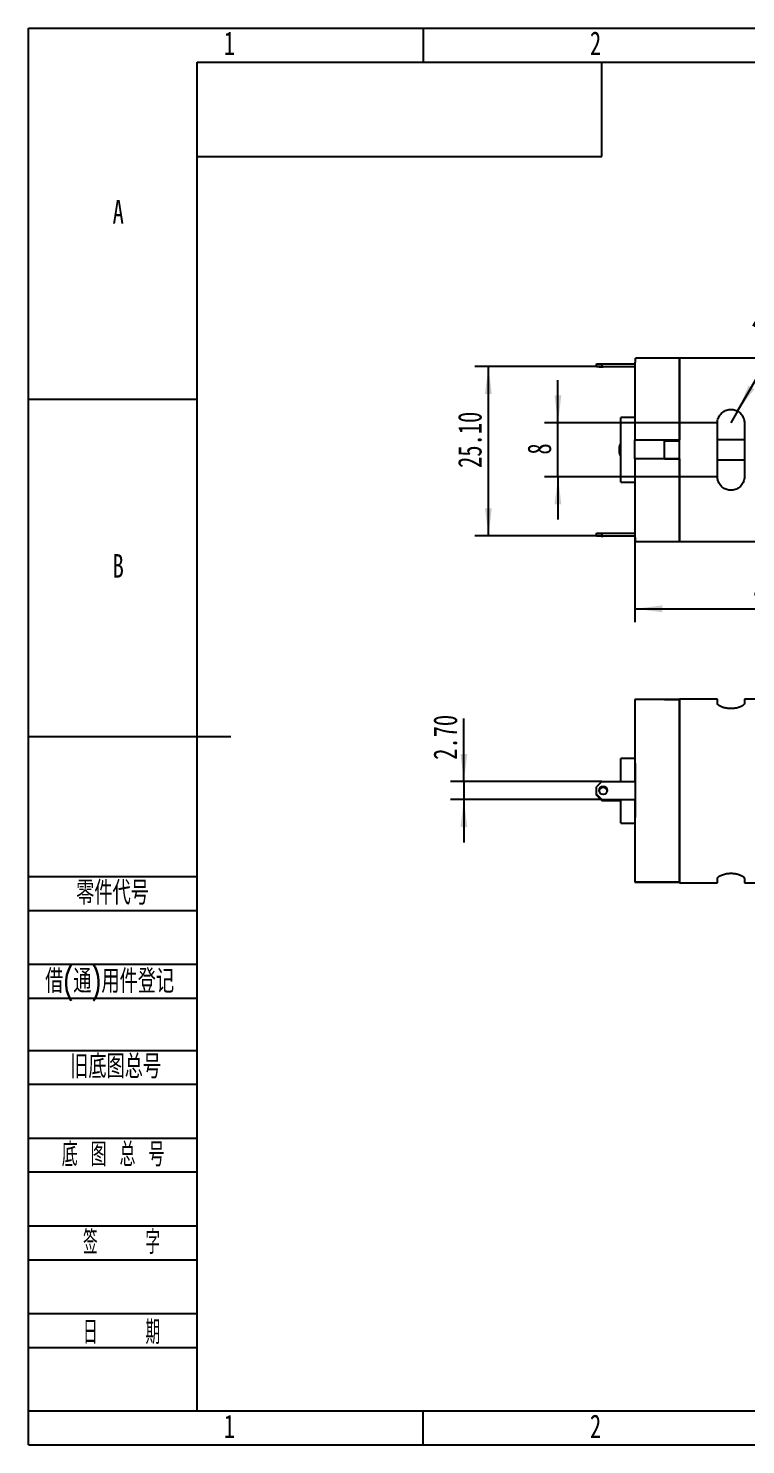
# Model space of a CAD drawing. Header units: millimetres. Extents: x 0 to 297, y 0 to 210.
# Drawn here: x 0 to 106.3, y 0 to 210 of the extents above; entities that cross this region are included whole.
import ezdxf

# ---------------------------------------------------------------- set-up
doc = ezdxf.new("R2010")
doc.units = ezdxf.units.MM
doc.layers.add('图框', color=7, linetype='Continuous')
doc.layers.add('粗实线层', color=7, linetype='Continuous', lineweight=25)
doc.styles.add('SLDTEXTSTYLE0', font='TXT', dxfattribs={"width": 0.7, "bigfont": 'bigfont'})
doc.styles.add('SLDTEXTSTYLE2', font='TXT', dxfattribs={"width": 0.614286, "bigfont": 'bigfont'})
doc.styles.add('SLDTEXTSTYLE4', font='TXT', dxfattribs={"width": 0.566667, "bigfont": 'bigfont'})
doc.styles.add('SLDTEXTSTYLE5', font='TXT', dxfattribs={"width": 0.7})
doc.dimstyles.new('SLDDIMSTYLE1', dxfattribs={"dimtxt": 3.5, "dimasz": 4.08, "dimexe": 0, "dimexo": 0.0625, "dimgap": 0.875, "dimtad": 2, "dimrnd": 1e-09, "dimzin": 4, "dimdsep": 46, "dimtxsty": 'SLDTEXTSTYLE5', "dimsah": 1, "dimcen": 0.09, "dimadec": 0, "dimazin": 1, "dimtfac": 1, "dimtmove": 0, "dimatfit": 0, "dimfxl": 0, "dimfrac": 2, "dimtolj": 1, "dimtzin": 12, "dimarcsym": 0})
doc.dimstyles.new('SLDDIMSTYLE2', dxfattribs={"dimtxt": 3.5, "dimasz": 4.08, "dimexe": 0, "dimexo": 0.0625, "dimgap": 0.875, "dimtad": 2, "dimrnd": 1e-09, "dimzin": 4, "dimdsep": 46, "dimtxsty": 'SLDTEXTSTYLE5', "dimsah": 1, "dimcen": 0.09, "dimadec": 0, "dimazin": 1, "dimtfac": 1, "dimtofl": 0, "dimtmove": 0, "dimatfit": 3, "dimfxl": 0, "dimfrac": 2, "dimtolj": 1, "dimtzin": 12, "dimarcsym": 0})
doc.dimstyles.new('SLDDIMSTYLE3', dxfattribs={"dimtxt": 3.5, "dimasz": 4.08, "dimexe": 0, "dimexo": 0.0625, "dimgap": 0.875, "dimtad": 2, "dimrnd": 1e-09, "dimzin": 12, "dimdsep": 46, "dimtxsty": 'SLDTEXTSTYLE5', "dimsah": 1, "dimcen": 0, "dimadec": 0, "dimazin": 3, "dimtfac": 1, "dimtofl": 0, "dimtmove": 0, "dimatfit": 3, "dimfxl": 0, "dimfrac": 2, "dimtolj": 1, "dimtzin": 12, "dimarcsym": 0})
doc.dimstyles.new('SLDDIMSTYLE4', dxfattribs={"dimtxt": 3.5, "dimasz": 4.08, "dimexe": 0, "dimexo": 0.0625, "dimgap": 0.875, "dimtad": 2, "dimrnd": 1e-09, "dimzin": 12, "dimdsep": 46, "dimtxsty": 'SLDTEXTSTYLE5', "dimsah": 1, "dimcen": 0.09, "dimadec": 0, "dimazin": 3, "dimtfac": 1, "dimtmove": 0, "dimatfit": 0, "dimfxl": 0, "dimfrac": 2, "dimtolj": 1, "dimtzin": 12, "dimarcsym": 0})

# ---------------------------------------------------------------- blocks, each defined once
blk = doc.blocks.new('_D_3')
at = {"layer": '图框'}
for p, q in [((130.47, 138.94), (130.47, 121.93)), ((89.87, 134.53), (89.87, 121.93)), ((89.87, 123.93), (130.47, 123.93))]:
    blk.add_line(p, q, dxfattribs=at)
for points in [[(89.87, 123.93), (93.95, 123.42), (93.95, 124.44)], [(130.47, 123.93), (126.39, 124.44), (126.39, 123.42)]]:
    blk.add_solid(points, dxfattribs=at)
at = {"layer": '图框', "insert": (107.46, 128.44), "char_height": 3.5, "attachment_point": 1, "style": 'SLDTEXTSTYLE5'}
blk.add_mtext('40.60', dxfattribs=at)
blk = doc.blocks.new('_D_4')
at = {"layer": '图框'}
for p, q in [((84.97, 159.86), (66.17, 159.86)), ((68.17, 134.76), (68.17, 159.86)), ((84.97, 134.76), (66.17, 134.76))]:
    blk.add_line(p, q, dxfattribs=at)
for points in [[(68.17, 159.86), (67.66, 155.78), (68.68, 155.78)], [(68.17, 134.76), (68.68, 138.84), (67.66, 138.84)]]:
    blk.add_solid(points, dxfattribs=at)
at = {"layer": '图框', "insert": (63.66, 144.82), "char_height": 3.5, "attachment_point": 1, "rotation": 90, "style": 'SLDTEXTSTYLE5'}
blk.add_mtext('25.10', dxfattribs=at)
blk = doc.blocks.new('_D_5')
at = {"layer": '图框'}
for q in [(112.55, 166.14), (104.1, 151.5)]:
    blk.add_line((105.1, 153.24), q, dxfattribs=at)
blk.add_solid([(105.1, 153.24), (107.58, 156.52), (106.7, 157.02)], dxfattribs=at)
at = {"layer": '图框', "insert": (107.13, 165.73), "char_height": 3.5, "attachment_point": 1, "rotation": 60, "style": 'SLDTEXTSTYLE5'}
blk.add_mtext('R2', dxfattribs=at)
blk = doc.blocks.new('_D_6')
at = {"layer": '图框'}
for p, q in [((78.48, 151.5), (78.48, 157.85)), ((102.1, 151.5), (76.48, 151.5)), ((78.48, 143.5), (78.48, 151.5)), ((102.1, 143.5), (76.48, 143.5)), ((78.48, 143.5), (78.48, 137.15))]:
    blk.add_line(p, q, dxfattribs=at)
for points in [[(78.48, 151.5), (78.98, 155.58), (77.97, 155.58)], [(78.48, 143.5), (77.97, 139.42), (78.98, 139.42)]]:
    blk.add_solid(points, dxfattribs=at)
at = {"layer": '图框', "insert": (73.96, 146.8), "char_height": 3.5, "attachment_point": 1, "rotation": 90, "style": 'SLDTEXTSTYLE5'}
blk.add_mtext('8', dxfattribs=at)
blk = doc.blocks.new('_D_12')
at = {"layer": '图框'}
for p, q in [((64.53, 98.35), (64.53, 107.68)), ((84.97, 98.35), (62.53, 98.35)), ((64.53, 98.35), (64.53, 95.65)), ((84.97, 95.65), (62.53, 95.65)), ((64.53, 95.65), (64.53, 89.3))]:
    blk.add_line(p, q, dxfattribs=at)
for points in [[(64.53, 98.35), (65.04, 102.43), (64.03, 102.43)], [(64.53, 95.65), (64.03, 91.57), (65.04, 91.57)]]:
    blk.add_solid(points, dxfattribs=at)
at = {"layer": '图框', "insert": (60.02, 101.54), "char_height": 3.5, "attachment_point": 1, "rotation": 90, "style": 'SLDTEXTSTYLE5'}
blk.add_mtext('2.70', dxfattribs=at)

msp = doc.modelspace()

# ---------------------------------------------------------------- linework, layer by layer
at = {"color": 7, "linetype": 'Continuous', "lineweight": 25}
for p, q in [((84.17, 160.257), (84.97, 160.261)), ((84.17, 159.857), (84.17, 160.257)), ((84.97, 159.861), (84.17, 159.857)), ((84.17, 159.85), (84.17, 159.857)), ((84.17, 159.85), (84.97, 159.845)), ((84.97, 160.261), (84.97, 159.861)), ((84.97, 160.261), (89.87, 160.261)), ((84.97, 159.861), (89.87, 159.861)), ((84.97, 159.845), (89.87, 159.845)), ((89.97, 160.526), (89.87, 160.526)), ((89.87, 160.526), (89.87, 148.982)), ((96.47, 161.104), (89.97, 161.104)), ((89.97, 160.526), (89.97, 161.104)), ((128.77, 161.104), (96.47, 161.104)), ((96.47, 161.104), (96.47, 148.982)), ((96.47, 148.829), (96.47, 161.104)), ((89.87, 152.304), (87.77, 152.304)), ((87.77, 142.704), (87.77, 152.304)), ((102.103, 143.504), (102.103, 151.504)), ((106.103, 151.504), (106.103, 143.504)), ((87.57, 147.004), (87.57, 148.004)), ((89.87, 148.982), (96.47, 148.982)), ((89.87, 146.186), (89.87, 148.982)), ((94.27, 146.186), (94.27, 148.829)), ((94.27, 148.829), (96.47, 148.829)), ((96.47, 148.906), (95.97, 148.906)), ((95.97, 148.906), (95.97, 148.829)), ((96.47, 146.179), (96.47, 148.829)), ((106.103, 149.004), (102.103, 149.004)), ((89.87, 146.186), (89.87, 134.529)), ((96.47, 146.186), (89.87, 146.186)), ((94.27, 146.179), (96.47, 146.179)), ((96.47, 146.186), (96.47, 133.904)), ((96.47, 133.904), (96.47, 146.179)), ((102.103, 146.004), (106.103, 146.004)), ((87.77, 142.704), (89.87, 142.704)), ((84.17, 135.157), (84.97, 135.162)), ((84.17, 134.757), (84.17, 135.157)), ((84.97, 134.762), (84.17, 134.757)), ((84.17, 134.751), (84.17, 134.757)), ((84.17, 134.751), (84.97, 134.746)), ((84.97, 135.162), (84.97, 134.762)), ((84.97, 135.162), (89.87, 135.162)), ((84.97, 134.762), (89.87, 134.762)), ((84.97, 134.746), (89.87, 134.746)), ((89.97, 134.529), (89.87, 134.529)), ((89.87, 134.529), (89.87, 134.482)), ((89.97, 134.482), (89.87, 134.482)), ((89.97, 133.904), (89.97, 134.529)), ((89.97, 133.904), (96.47, 133.904)), ((96.47, 133.904), (128.77, 133.904)), ((96.47, 110.463), (89.87, 110.463)), ((89.87, 110.463), (89.87, 101.004)), ((94.27, 110.462), (96.47, 110.462)), ((102.103, 110.527), (96.47, 110.527)), ((96.47, 110.462), (96.47, 110.527)), ((96.47, 110.463), (96.47, 83.407)), ((96.47, 83.391), (96.47, 110.462)), ((102.103, 109.925), (102.103, 110.527)), ((128.77, 110.527), (106.103, 110.527)), ((106.103, 110.527), (106.103, 109.925)), ((89.87, 101.727), (87.77, 101.727)), ((87.77, 98.352), (87.77, 101.727)), ((89.97, 101.004), (89.87, 101.004)), ((89.87, 101.004), (89.87, 100.995)), ((89.97, 100.995), (89.87, 100.995)), ((89.87, 100.995), (89.87, 98.352)), ((89.97, 93.004), (89.97, 101.004)), ((84.97, 98.352), (84.17, 97.552)), ((84.17, 96.452), (84.17, 97.552)), ((84.97, 98.352), (89.97, 98.352)), ((84.17, 96.45), (84.17, 96.452)), ((84.17, 96.452), (84.97, 95.652)), ((84.17, 96.304), (84.17, 96.45)), ((84.97, 95.65), (84.17, 96.45)), ((84.17, 96.304), (84.97, 95.504)), ((84.17, 96.301), (84.17, 96.304)), ((84.97, 95.501), (84.17, 96.301)), ((84.97, 95.652), (84.97, 95.65)), ((84.97, 95.652), (89.97, 95.652)), ((84.97, 95.65), (89.97, 95.65)), ((84.97, 95.504), (87.77, 95.504)), ((84.97, 95.504), (84.97, 95.501)), ((84.97, 95.501), (87.77, 95.501)), ((87.77, 92.127), (87.77, 95.65)), ((89.87, 95.65), (89.87, 93.004)), ((89.87, 93.004), (89.87, 83.407)), ((89.97, 93.004), (89.87, 93.004)), ((87.77, 92.127), (89.87, 92.127)), ((89.87, 83.407), (96.47, 83.407)), ((96.47, 83.391), (89.87, 83.391)), ((94.27, 83.391), (94.27, 83.407)), ((94.27, 83.391), (96.47, 83.391)), ((96.47, 83.327), (96.47, 83.391)), ((96.47, 83.327), (102.103, 83.327)), ((102.103, 83.327), (102.103, 83.928)), ((106.103, 83.928), (106.103, 83.327)), ((106.103, 83.327), (128.77, 83.327))]:
    msp.add_line(p, q, dxfattribs=at)
msp.add_circle((85.17, 97.002), 0.6, dxfattribs=at)
for centre, radius, start, end in [((84.961, 170.381), 10.558, 267.87583, 274.35304), ((88.07, 148.004), 0.5, 126.8699, 180), ((88.07, 147.004), 0.5, 180, 233.1301), ((84.961, 145.282), 10.558, 267.87583, 274.35304), ((85.17, 97), 0.6, 0.0007, 179.9993), ((85.17, 96.854), 0.6, 7.12758, 172.87242), ((85.17, 96.851), 0.6, 7.24176, 172.75824)]:
    msp.add_arc(centre, radius, start, end, dxfattribs=at)
for points in [[(102.103, 151.504), (102.109, 151.622), (102.122, 151.86), (102.219, 152.202), (102.37, 152.522), (102.576, 152.812), (102.834, 153.063), (103.131, 153.264), (103.457, 153.407), (103.89, 153.514), (104.433, 153.509), (105.027, 153.312), (105.538, 152.945), (105.926, 152.413), (106.089, 151.898), (106.1, 151.583), (106.103, 151.504)], [(106.103, 143.504), (106.097, 143.385), (106.084, 143.148), (105.988, 142.805), (105.836, 142.485), (105.63, 142.195), (105.372, 141.944), (105.075, 141.743), (104.749, 141.601), (104.316, 141.494), (103.774, 141.498), (103.179, 141.695), (102.669, 142.062), (102.28, 142.594), (102.118, 143.11), (102.106, 143.424), (102.103, 143.504)], [(106.103, 109.925), (106.097, 109.888), (106.084, 109.812), (105.988, 109.691), (105.836, 109.568), (105.63, 109.449), (105.372, 109.339), (105.075, 109.247), (104.749, 109.179), (104.316, 109.127), (103.774, 109.129), (103.179, 109.225), (102.669, 109.394), (102.28, 109.615), (102.118, 109.802), (102.106, 109.9), (102.103, 109.925)], [(102.103, 83.928), (102.109, 83.966), (102.122, 84.041), (102.219, 84.163), (102.37, 84.285), (102.576, 84.404), (102.834, 84.514), (103.131, 84.606), (103.457, 84.674), (103.89, 84.727), (104.433, 84.725), (105.027, 84.628), (105.538, 84.46), (105.926, 84.238), (106.089, 84.052), (106.1, 83.953), (106.103, 83.928)]]:
    msp.add_open_spline(points, degree=3, knots=[0, 0, 0, 0, 0.0574726, 0.1149548, 0.1724022, 0.2298427, 0.2876537, 0.3454344, 0.3997776, 0.4540929, 0.5517966, 0.6449121, 0.7419143, 0.8477353, 0.9614188, 1, 1, 1, 1], dxfattribs=at)
at = {"layer": '图框'}
for p, q in [((0, 0), (0, 210)), ((0, 210), (297, 210)), ((58.5, 210), (58.5, 205)), ((0, 155), (25, 155)), ((0, 84.221), (25, 84.221)), ((0, 79.221), (25, 79.221)), ((0, 71.221), (25, 71.221)), ((0, 66.221), (25, 66.221)), ((0, 58.43), (25, 58.43)), ((0, 53.43), (25, 53.43)), ((0, 45.43), (25, 45.43)), ((0, 40.43), (25, 40.43)), ((0, 32.43), (25, 32.43)), ((0, 27.43), (25, 27.43)), ((0, 19.43), (25, 19.43)), ((0, 14.43), (25, 14.43)), ((0, 5), (25, 5)), ((58.5, 0), (58.5, 5)), ((0, 0), (297, 0))]:
    msp.add_line(p, q, dxfattribs=at)
at = {"layer": '图框', "linetype": 'Continuous', "lineweight": 25}
for p, q in [((25, 5), (25, 205)), ((25, 205), (292, 205))]:
    msp.add_line(p, q, dxfattribs=at)
at = {"layer": '图框', "lineweight": 25}
for p, q in [((0, 105), (30, 105)), ((25, 5), (292, 5))]:
    msp.add_line(p, q, dxfattribs=at)
at = {"layer": '粗实线层'}
for p, q in [((85, 191), (85, 205)), ((25, 191), (85, 191))]:
    msp.add_line(p, q, dxfattribs=at)

# ---------------------------------------------------------------- texts
at = {"layer": '图框', "char_height": 3.5}
for s, insert, attachment_point, style in [('1', (29.794, 209.545), 2, 'SLDTEXTSTYLE5'), ('2', (84.044, 209.545), 2, 'SLDTEXTSTYLE5'), ('A', (13.32, 184.545), 2, 'SLDTEXTSTYLE5'), ('B', (13.32, 132.045), 2, 'SLDTEXTSTYLE5'), ('零件代号', (7.084, 83.579), 1, 'SLDTEXTSTYLE0'), ('借(通)用件登记', (2.496, 70.473), 1, 'SLDTEXTSTYLE0'), ('旧底图总号', (6.194, 57.824), 1, 'SLDTEXTSTYLE0'), ('底 图 总 号', (4.947, 44.766), 1, 'SLDTEXTSTYLE2'), ('签    字', (13.81, 31.764), 2, 'SLDTEXTSTYLE4'), ('日    期', (13.81, 18.413), 2, 'SLDTEXTSTYLE4'), ('1', (29.794, 4.471), 2, 'SLDTEXTSTYLE5'), ('2', (84.044, 4.471), 2, 'SLDTEXTSTYLE5')]:
    msp.add_mtext(s, dxfattribs=dict(at, insert=insert, attachment_point=attachment_point, style=style))

# ---------------------------------------------------------------- dimensions: what is measured, and where the dimension line sits
at = {"layer": '图框'}
dim = msp.add_radius_dim(center=(104.103, 151.504), mpoint=(105.103, 153.236), dimstyle='SLDDIMSTYLE3', dxfattribs=at)
dim.commit()
dim.dimension.update_dxf_attribs({"geometry": '_D_5', "text_midpoint": (111.862, 164.942), "dimtype": 164})
for base, p1, p2, dimstyle, picture, middle in [((68.17, 159.861), (84.97, 134.762), (84.97, 159.861), 'SLDDIMSTYLE2', '_D_4', (68.17, 148.662)), ((78.475, 151.504), (102.103, 143.504), (102.103, 151.504), 'SLDDIMSTYLE4', '_D_6', (78.475, 147.566)), ((64.533, 95.652), (84.97, 98.352), (84.97, 95.652), 'SLDDIMSTYLE1', '_D_12', (64.533, 104.609))]:
    dim = msp.add_linear_dim(base=base, p1=p1, p2=p2, angle=90, dimstyle=dimstyle, dxfattribs=at)
    dim.commit()
    dim.dimension.update_dxf_attribs({"geometry": picture, "text_midpoint": middle, "dimtype": 160})
dim = msp.add_linear_dim(base=(130.47, 123.929), p1=(89.87, 134.529), p2=(130.47, 138.936), dimstyle='SLDDIMSTYLE2', dxfattribs=at)
dim.commit()
dim.dimension.update_dxf_attribs({"geometry": '_D_3', "text_midpoint": (111.296, 123.929), "dimtype": 160})

doc.saveas('drawing.dxf')
